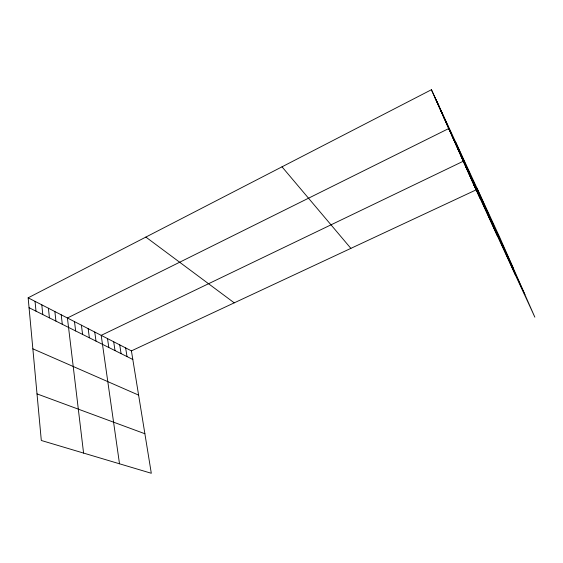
<?xml version="1.0" encoding="UTF-8"?>
<svg xmlns="http://www.w3.org/2000/svg" width="563" height="563" viewBox="0 0 563 563"><rect width="100%" height="100%" fill="white"/><g stroke="black" fill="none" stroke-linecap="round" stroke-linejoin="round"><path stroke-width="0.84" d="M28.15 297.82L131.418 350.876L151.306 473.272L41.31 440.477L28.15 297.82L431.42 89.728L499.536 236.91L534.85 317.166L473.68 184.425M131.418 350.876L476.115 189.872L431.42 89.728M37.01 393.882L144.881 433.742M32.858 348.821L138.604 395.106M29.058 307.701L132.819 359.483M145.859 237.079L234.236 302.852M282.014 166.824L350.876 248.367M434.495 96.611L439.084 106.534M437.486 103.318L442.046 113.17M440.407 109.855L444.932 119.645M443.25 116.238L447.747 125.957M446.03 122.46L450.491 132.115M513.421 268.467L448.739 128.54L67.419 317.996L83.577 453.081M451.822 135.43L459.169 151.567M457.726 148.667L462.047 158.02M460.562 155.022L464.848 164.297M524.913 294.583L463.321 161.208L101.206 335.351L119.504 463.792M466.009 167.239L472.814 182.166M471.189 178.844L475.334 187.824M436.051 99.721L480.19 198.711M455.446 141.644L497.15 235.468M476.974 188.155L515.701 275.673M125.633 347.899L127.013 356.583M119.722 344.866L121.08 353.627M113.691 341.762L115.021 350.601M107.519 338.595L108.821 347.505M94.753 332.036L96.006 341.115M88.159 328.651L89.376 337.8M81.403 325.182L82.599 334.415M74.492 321.628L75.653 330.953M61.212 314.808L62.303 324.288M54.871 311.55L55.934 321.114M48.404 308.228L49.431 317.863M41.796 304.829L42.781 314.548M35.047 301.367L35.997 311.163"/></g></svg>
